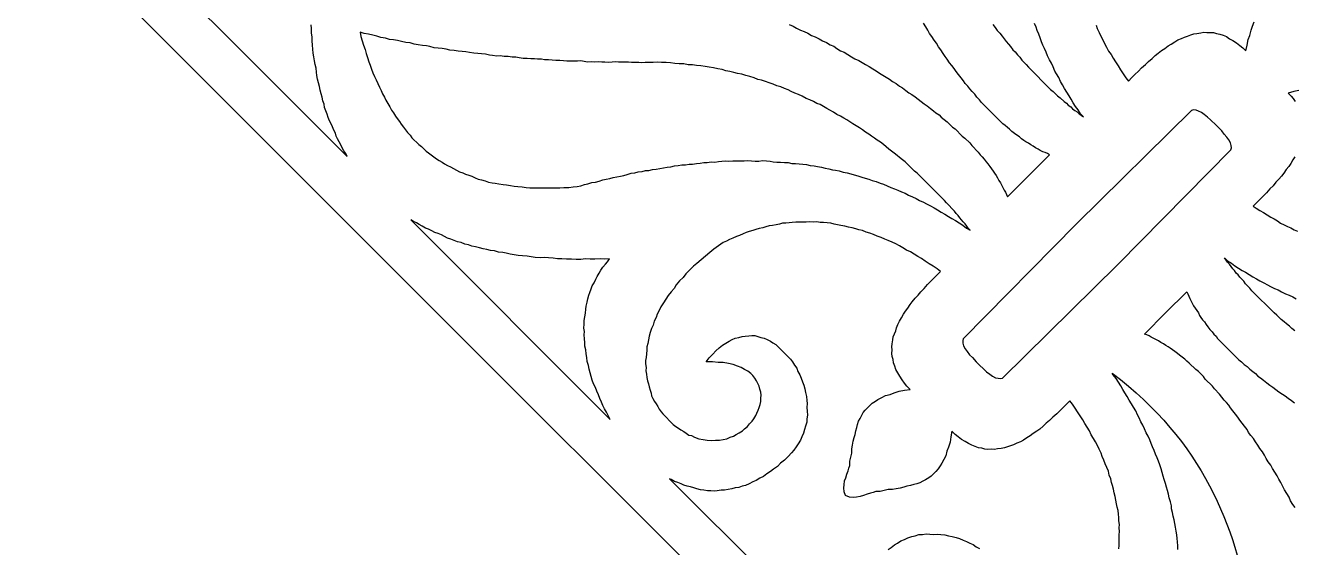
# Model space of a CAD drawing. Extents: x -535 to 535, y -535 to 535.
# Drawn here: x -304.7 to -170.2, y -386.1 to -330.7 of the extents above; entities that cross this region are included whole.
import ezdxf

# ---------------------------------------------------------------- set-up
doc = ezdxf.new("R2010")
doc.units = 0
doc.layers.add('LAYER_1', color=18, linetype='CONTINUOUS')
doc.layers.add('LAYER_2', color=150, linetype='CONTINUOUS')

msp = doc.modelspace()

# ---------------------------------------------------------------- linework, layer by layer
at = {"layer": 'LAYER_1'}
for points in [[(-299.52, -315.66), (-270.56, -344.63), (-270.72, -344.31), (-270.93, -344.03), (-271.09, -343.71), (-271.26, -343.39), (-271.43, -343.08), (-271.59, -342.76), (-271.73, -342.47), (-271.82, -342.15), (-271.99, -341.84), (-272.12, -341.48), (-272.28, -341.16), (-272.45, -340.84), (-272.58, -340.49), (-272.71, -340.13), (-272.84, -339.78), (-272.96, -339.42), (-273.02, -339.06), (-273.15, -338.71), (-273.21, -338.35), (-273.33, -337.99), (-273.43, -337.6), (-273.52, -337.21), (-273.61, -336.81), (-273.7, -336.42), (-273.79, -336.02), (-273.81, -335.7), (-273.86, -335.27), (-273.96, -334.88), (-274.05, -334.48), (-274.1, -334.05), (-274.19, -333.66), (-274.21, -333.26), (-274.26, -332.83), (-274.28, -332.36), (-274.3, -331.96), (-274.35, -331.53), (-274.36, -331.06), (-274.38, -330.67)], [(-223.75, -330.62), (-223.32, -330.82), (-222.97, -331.02), (-222.54, -331.22), (-222.15, -331.39), (-221.76, -331.55), (-221.38, -331.78), (-220.99, -331.95), (-220.56, -332.15), (-220.21, -332.35), (-219.78, -332.55), (-219.4, -332.78), (-219.01, -332.94), (-218.69, -333.18), (-218.31, -333.42), (-217.91, -333.58), (-217.53, -333.82), (-217.14, -334.05), (-216.79, -334.26), (-216.36, -334.45), (-216.01, -334.65), (-215.66, -334.86), (-215.27, -335.09), (-214.88, -335.33), (-214.53, -335.53), (-214.18, -335.8), (-213.83, -336), (-213.48, -336.2), (-213.12, -336.41), (-212.78, -336.68), (-212.42, -336.88), (-212.07, -337.15), (-211.72, -337.36), (-211.37, -337.63), (-211.06, -337.87), (-210.74, -338.04), (-210.39, -338.31), (-210.08, -338.55), (-209.76, -338.79), (-209.45, -339.03), (-209.13, -339.26), (-208.78, -339.54), (-208.47, -339.78), (-208.19, -339.98), (-207.87, -340.22), (-207.63, -340.46), (-207.32, -340.7), (-207, -340.94), (-206.45, -341.5), (-206.17, -341.7), (-205.41, -342.46), (-205.13, -342.67), (-204.61, -343.18), (-204.4, -343.46), (-203.71, -344.16), (-203.51, -344.44), (-203.3, -344.64), (-203.09, -344.92), (-202.89, -345.2), (-202.68, -345.41), (-202.48, -345.69), (-202.31, -345.94), (-202.14, -346.18), (-202, -346.39), (-201.83, -346.64), (-201.66, -346.88), (-201.53, -347.17), (-201.36, -347.41), (-201.23, -347.7), (-201.09, -347.91), (-200.96, -348.19), (-200.83, -348.4), (-200.73, -348.65), (-200.63, -348.9), (-198.4, -346.67), (-196.17, -344.44), (-196.38, -344.3), (-196.63, -344.2), (-196.88, -344.11), (-197.16, -343.97), (-197.37, -343.84), (-197.65, -343.71), (-197.9, -343.54), (-198.15, -343.37), (-198.39, -343.2), (-198.67, -343.07), (-198.89, -342.93), (-199.13, -342.76), (-199.34, -342.55), (-199.62, -342.35), (-199.86, -342.18), (-200.14, -341.97), (-200.39, -341.73), (-200.63, -341.56), (-200.87, -341.32), (-201.12, -341.15), (-203.37, -338.9), (-203.57, -338.62), (-203.85, -338.34), (-204.09, -338.03), (-204.37, -337.75), (-204.61, -337.44), (-204.81, -337.16), (-205.09, -336.88), (-205.29, -336.6), (-205.53, -336.29), (-205.8, -335.94), (-206.04, -335.62), (-206.28, -335.31), (-206.52, -334.99), (-206.76, -334.68), (-207, -334.29), (-207.2, -334.01), (-207.44, -333.7), (-207.67, -333.31), (-207.91, -332.99), (-208.15, -332.61), (-208.39, -332.29), (-208.62, -331.91), (-208.86, -331.59), (-209.06, -331.24), (-209.27, -330.89), (-209.5, -330.5)], [(-202.17, -330.64), (-201.93, -330.96), (-201.69, -331.27), (-201.42, -331.55), (-201.18, -331.86), (-200.97, -332.14), (-200.77, -332.42), (-200.49, -332.7), (-200.29, -332.98), (-200.05, -333.3), (-199.81, -333.54), (-199.57, -333.85), (-199.32, -334.1), (-199.09, -334.41), (-198.64, -334.86), (-198.4, -335.17), (-196.04, -337.53), (-195.76, -337.73), (-195.31, -338.18), (-195.03, -338.39), (-194.62, -338.8), (-194.37, -338.97), (-194.17, -339.18), (-193.92, -339.35), (-193.71, -339.56), (-193.47, -339.73), (-193.22, -339.9), (-193.01, -340.1), (-192.8, -340.24), (-192.56, -340.41), (-192.87, -340.1), (-193.14, -339.68), (-193.41, -339.33), (-193.65, -338.94), (-193.88, -338.55), (-194.09, -338.2), (-194.32, -337.81), (-194.56, -337.43), (-194.79, -337.04), (-194.99, -336.69), (-195.19, -336.26), (-195.43, -335.87), (-195.59, -335.56), (-195.79, -335.13), (-195.96, -334.74), (-196.16, -334.39), (-196.36, -333.96), (-196.52, -333.57), (-196.68, -333.18), (-196.88, -332.83), (-197.01, -332.47), (-197.14, -332.05), (-197.3, -331.66), (-197.46, -331.27), (-197.59, -330.91), (-197.76, -330.52)], [(-191.23, -330.71), (-191.11, -331.06), (-190.91, -331.49), (-190.74, -331.88), (-190.51, -332.26), (-190.35, -332.65), (-190.11, -333.04), (-189.91, -333.47), (-189.64, -333.81), (-189.4, -334.2), (-189.17, -334.59), (-188.9, -335.01), (-188.63, -335.43), (-188.36, -335.85), (-188.08, -336.28), (-187.81, -336.63), (-187.43, -336.25), (-187.13, -335.94), (-186.75, -335.57), (-186.41, -335.23), (-186, -334.88), (-185.66, -334.54), (-185.28, -334.24), (-184.98, -333.93), (-184.64, -333.67), (-184.31, -333.4), (-183.94, -333.16), (-183.6, -332.9), (-183.26, -332.7), (-182.89, -332.47), (-182.56, -332.27), (-182.19, -332.11), (-181.86, -331.99), (-181.53, -331.86), (-181.2, -331.74), (-180.87, -331.62), (-180.54, -331.57), (-180.14, -331.51), (-179.81, -331.46), (-179.49, -331.49), (-179.13, -331.47), (-178.8, -331.49), (-178.48, -331.59), (-178.12, -331.64), (-177.77, -331.77), (-177.41, -331.9), (-177.09, -332.14), (-176.74, -332.34), (-176.36, -332.58), (-176.01, -332.85), (-175.69, -333.09), (-175.35, -333.43), (-175.21, -332.81), (-175.11, -332.23), (-174.95, -331.79), (-174.81, -331.24), (-174.65, -330.8), (-174.49, -330.36)], [(-169.73, -337.61), (-170.29, -337.73), (-170.88, -337.9), (-170.57, -338.21), (-170.36, -338.49), (-170.12, -338.81)], [(-170.17, -344.66), (-170.37, -344.99), (-170.61, -345.35), (-170.82, -345.68), (-171.09, -346.01), (-171.33, -346.38), (-171.6, -346.71), (-171.87, -347.04), (-172.17, -347.35), (-172.48, -347.72), (-172.82, -348.06), (-173.17, -348.47), (-173.51, -348.81), (-173.89, -349.19), (-174.19, -349.49), (-174.57, -349.87), (-174.25, -350.11), (-173.87, -350.34), (-173.49, -350.57), (-173.1, -350.81), (-172.72, -351.04), (-172.36, -351.24), (-172.01, -351.44), (-171.69, -351.69), (-171.3, -351.85), (-170.95, -352.05), (-170.59, -352.19), (-170.23, -352.39), (-169.87, -352.52)], [(-188.8, -386.22), (-188.79, -385.85), (-188.77, -385.49), (-188.79, -385.1), (-188.78, -384.73), (-188.76, -384.37), (-188.78, -383.97), (-188.76, -383.61), (-188.82, -383.25), (-188.8, -382.89), (-188.86, -382.53), (-188.88, -382.14), (-189.01, -381.78), (-189.06, -381.42), (-189.12, -381.06), (-189.21, -380.67), (-189.3, -380.27), (-189.39, -379.88), (-189.48, -379.49), (-189.58, -379.17), (-189.67, -378.77), (-189.83, -378.38), (-189.92, -377.99), (-190.09, -377.6), (-190.25, -377.21), (-190.41, -376.82), (-190.58, -376.43), (-190.7, -376.07), (-190.9, -375.65), (-191.07, -375.26), (-191.3, -374.87), (-191.5, -374.52), (-191.74, -374.13), (-191.94, -373.71), (-192.17, -373.32), (-192.41, -372.93), (-192.64, -372.54), (-192.91, -372.12), (-193.18, -371.7), (-193.46, -371.28), (-193.73, -370.86), (-194, -370.51), (-194.38, -370.89), (-194.72, -371.23), (-195.06, -371.57), (-195.4, -371.91), (-195.81, -372.25), (-196.15, -372.59), (-196.53, -372.9), (-196.83, -373.2), (-197.2, -373.51), (-197.5, -373.74), (-197.88, -373.97), (-198.21, -374.24), (-198.55, -374.43), (-198.92, -374.67), (-199.25, -374.86), (-199.62, -375.02), (-199.99, -375.18), (-200.28, -375.27), (-200.61, -375.39), (-200.94, -375.51), (-201.27, -375.57), (-201.67, -375.62), (-202, -375.67), (-202.32, -375.65), (-202.68, -375.66), (-203.01, -375.64), (-203.33, -375.55), (-203.69, -375.49), (-204.04, -375.36), (-204.4, -375.23), (-204.75, -375.03), (-205.11, -374.83), (-205.49, -374.6), (-205.84, -374.32), (-206.16, -374.08), (-206.5, -373.74), (-206.6, -374.32), (-206.7, -374.9), (-206.87, -375.42), (-207.03, -375.86), (-207.16, -376.33), (-207.36, -376.74), (-207.56, -377.14), (-207.75, -377.41), (-207.95, -377.74), (-208.21, -378.01), (-208.47, -378.27), (-208.7, -378.5), (-208.96, -378.69), (-209.3, -378.88), (-209.59, -379.04), (-209.89, -379.2), (-210.22, -379.32), (-210.55, -379.37), (-210.88, -379.5), (-211.28, -379.55), (-211.61, -379.67), (-211.97, -379.76), (-212.41, -379.85), (-212.81, -379.91), (-213.25, -379.93), (-213.68, -380.02), (-214.12, -380.11), (-214.56, -380.13), (-214.85, -380.22), (-215.14, -380.3), (-215.47, -380.42), (-215.88, -380.55), (-216.21, -380.67), (-216.61, -380.73), (-216.93, -380.78), (-217.37, -380.72), (-217.76, -380.56), (-217.92, -380.17), (-217.97, -379.74), (-217.92, -379.41), (-217.87, -379.01), (-217.75, -378.68), (-217.62, -378.28), (-217.5, -377.95), (-217.41, -377.65), (-217.33, -377.36), (-217.31, -376.93), (-217.22, -376.49), (-217.12, -376.05), (-217.1, -375.62), (-217.05, -375.22), (-216.96, -374.78), (-216.87, -374.41), (-216.75, -374.08), (-216.69, -373.68), (-216.57, -373.35), (-216.52, -373.02), (-216.4, -372.69), (-216.24, -372.4), (-216.08, -372.1), (-215.89, -371.77), (-215.69, -371.5), (-215.47, -371.28), (-215.2, -371.01), (-214.94, -370.75), (-214.6, -370.55), (-214.34, -370.36), (-213.94, -370.16), (-213.53, -369.96), (-213.05, -369.83), (-212.61, -369.67), (-212.1, -369.5), (-211.52, -369.4), (-210.93, -369.31), (-211.28, -368.96), (-211.52, -368.65), (-211.79, -368.3), (-212.03, -367.91), (-212.23, -367.56), (-212.43, -367.2), (-212.56, -366.85), (-212.69, -366.49), (-212.74, -366.13), (-212.84, -365.81), (-212.86, -365.49), (-212.84, -365.13), (-212.87, -364.8), (-212.82, -364.47), (-212.76, -364.07), (-212.71, -363.75), (-212.59, -363.42), (-212.46, -363.09), (-212.38, -362.79), (-212.22, -362.42), (-212.06, -362.06), (-211.86, -361.72), (-211.63, -361.35), (-211.43, -361.02), (-211.17, -360.68), (-210.93, -360.31), (-210.7, -360.01), (-210.4, -359.63), (-210.09, -359.33), (-209.79, -358.95), (-209.45, -358.61), (-209.1, -358.2), (-208.76, -357.86), (-208.42, -357.52), (-208.08, -357.18), (-207.7, -356.8), (-208.05, -356.53), (-208.48, -356.26), (-208.9, -355.99), (-209.32, -355.72), (-209.74, -355.45), (-210.13, -355.21), (-210.51, -354.98), (-210.9, -354.74), (-211.33, -354.54), (-211.71, -354.31), (-212.07, -354.1), (-212.45, -353.87), (-212.84, -353.71), (-213.27, -353.51), (-213.62, -353.38), (-214.01, -353.22), (-214.41, -353.05), (-214.8, -352.89), (-215.19, -352.73), (-215.58, -352.63), (-215.97, -352.47), (-216.36, -352.38), (-216.68, -352.29), (-217.08, -352.19), (-217.47, -352.1), (-217.86, -352.01), (-218.26, -351.92), (-218.62, -351.87), (-218.98, -351.81), (-219.33, -351.68), (-219.73, -351.66), (-220.09, -351.61), (-220.45, -351.62), (-220.81, -351.56), (-221.17, -351.58), (-221.57, -351.56), (-221.93, -351.58), (-222.29, -351.59), (-222.69, -351.58), (-223.05, -351.59), (-223.41, -351.61), (-223.74, -351.66), (-224.1, -351.67), (-224.46, -351.69), (-224.76, -351.78), (-225.12, -351.86), (-225.52, -351.92), (-225.85, -351.97), (-226.22, -352.06), (-226.55, -352.18), (-226.91, -352.27), (-227.28, -352.36), (-227.61, -352.48), (-227.97, -352.57), (-228.3, -352.69), (-228.63, -352.82), (-229, -352.98), (-229.33, -353.1), (-229.7, -353.26), (-230.07, -353.42), (-230.37, -353.58), (-230.74, -353.74), (-231.22, -354.09), (-231.71, -354.43), (-232.16, -354.81), (-232.61, -355.2), (-233.06, -355.58), (-233.51, -355.96), (-233.88, -356.26), (-234.26, -356.64), (-234.68, -357.06), (-234.98, -357.43), (-235.36, -357.81), (-235.7, -358.22), (-235.94, -358.6), (-236.24, -358.97), (-236.55, -359.35), (-236.82, -359.76), (-237.05, -360.13), (-237.33, -360.54), (-237.52, -360.94), (-237.72, -361.35), (-237.85, -361.68), (-238.04, -362.09), (-238.17, -362.49), (-238.33, -362.86), (-238.46, -363.26), (-238.58, -363.67), (-238.64, -364.07), (-238.73, -364.43), (-238.82, -364.8), (-238.83, -365.16), (-238.85, -365.52), (-238.9, -365.92), (-238.95, -366.25), (-238.97, -366.61), (-238.91, -366.97), (-238.93, -367.33), (-238.87, -367.69), (-238.82, -368.05), (-238.76, -368.41), (-238.66, -368.73), (-238.57, -369.05), (-238.48, -369.37), (-238.38, -369.69), (-238.32, -369.98), (-238.19, -370.26), (-238.02, -370.58), (-237.85, -370.83), (-237.65, -371.11), (-237.52, -371.39), (-237.31, -371.67), (-237.14, -371.91), (-236.04, -373.02), (-235.76, -373.23), (-235.48, -373.43), (-235.23, -373.6), (-234.91, -373.77), (-234.67, -373.94), (-234.39, -374.14), (-234.1, -374.2), (-233.78, -374.37), (-233.32, -374.53), (-232.85, -374.62), (-232.42, -374.67), (-231.99, -374.72), (-231.56, -374.7), (-231.12, -374.68), (-230.72, -374.63), (-230.36, -374.54), (-229.99, -374.38), (-229.66, -374.26), (-229.36, -374.1), (-229.03, -373.9), (-228.69, -373.71), (-228.47, -373.48), (-228.17, -373.25), (-227.94, -372.95), (-227.67, -372.69), (-227.48, -372.43), (-227.28, -372.09), (-227.16, -371.83), (-227.04, -371.5), (-226.92, -371.24), (-226.8, -370.91), (-226.75, -370.59), (-226.73, -370.22), (-226.72, -369.93), (-226.74, -369.61), (-226.84, -369.29), (-226.93, -368.97), (-227.06, -368.68), (-227.19, -368.4), (-227.4, -368.12), (-227.6, -367.84), (-227.81, -367.63), (-228.12, -367.39), (-228.48, -367.19), (-228.83, -366.99), (-229.22, -366.83), (-229.68, -366.67), (-230.18, -366.55), (-230.72, -366.46), (-231.26, -366.45), (-231.87, -366.37), (-232.53, -366.4), (-232.22, -365.95), (-231.84, -365.57), (-231.5, -365.23), (-231.16, -364.89), (-230.82, -364.62), (-230.45, -364.39), (-230.11, -364.19), (-229.78, -364), (-229.45, -363.87), (-229.08, -363.79), (-228.72, -363.7), (-228.39, -363.65), (-228.03, -363.63), (-227.7, -363.58), (-227.38, -363.6), (-227.06, -363.7), (-226.74, -363.79), (-226.41, -363.88), (-226.06, -364.01), (-225.74, -364.18), (-225.46, -364.38), (-225.14, -364.55), (-223.59, -366.11), (-223.38, -366.39), (-223.18, -366.74), (-222.94, -367.06), (-222.81, -367.41), (-222.61, -367.76), (-222.48, -368.12), (-222.32, -368.51), (-222.19, -368.87), (-222.1, -369.26), (-222.01, -369.65), (-221.92, -370.05), (-221.86, -370.48), (-221.84, -370.8), (-221.86, -371.24), (-221.84, -371.63), (-221.82, -372.03), (-221.88, -372.43), (-221.89, -372.79), (-222.02, -373.19), (-222.11, -373.56), (-222.24, -373.96), (-222.4, -374.33), (-222.56, -374.7), (-222.79, -375.07), (-222.99, -375.41), (-223.25, -375.74), (-223.48, -376.04), (-223.86, -376.42), (-224.24, -376.8), (-224.65, -377.14), (-224.99, -377.48), (-225.4, -377.75), (-225.74, -378.02), (-226.11, -378.26), (-226.45, -378.52), (-226.86, -378.72), (-227.23, -378.96), (-227.6, -379.12), (-228, -379.32), (-228.37, -379.48), (-228.74, -379.56), (-229.07, -379.69), (-229.47, -379.74), (-229.83, -379.83), (-230.2, -379.92), (-230.6, -379.97), (-230.96, -379.99), (-231.36, -380.04), (-231.69, -380.09), (-232.05, -380.04), (-232.41, -380.05), (-232.77, -380), (-233.13, -379.94), (-233.52, -379.85), (-233.84, -379.75), (-234.2, -379.63), (-234.56, -379.57), (-234.91, -379.44), (-235.19, -379.31), (-235.55, -379.18), (-235.91, -379.05), (-236.26, -378.85), (-236.41, -378.77), (-226.19, -388.99)], [(-170.18, -363.09), (-170.49, -362.85), (-170.74, -362.61), (-171.05, -362.37), (-171.29, -362.13), (-171.61, -361.89), (-172.06, -361.44), (-172.37, -361.2), (-174.72, -358.85), (-174.93, -358.57), (-175.38, -358.12), (-175.58, -357.84), (-176, -357.42), (-176.17, -357.18), (-176.38, -356.97), (-176.55, -356.72), (-176.75, -356.52), (-176.92, -356.27), (-177.09, -356.02), (-177.3, -355.82), (-177.44, -355.61), (-177.61, -355.36), (-177.29, -355.67), (-176.87, -355.94), (-176.52, -356.22), (-176.14, -356.45), (-175.75, -356.69), (-175.4, -356.89), (-175.01, -357.12), (-174.62, -357.36), (-174.24, -357.6), (-173.88, -357.8), (-173.46, -358), (-173.07, -358.23), (-172.75, -358.4), (-172.33, -358.6), (-171.94, -358.76), (-171.59, -358.96), (-171.16, -359.16), (-170.77, -359.32), (-170.38, -359.49), (-170.03, -359.69)], [(-170.14, -381.81), (-170.38, -381.5), (-170.62, -381.11), (-170.78, -380.72), (-171.02, -380.33), (-171.25, -379.94), (-171.45, -379.59), (-171.65, -379.17), (-171.85, -378.81), (-172.05, -378.46), (-172.29, -378.07), (-172.52, -377.69), (-172.73, -377.33), (-173, -376.99), (-173.2, -376.63), (-173.4, -376.28), (-173.6, -375.93), (-173.88, -375.58), (-174.08, -375.23), (-174.35, -374.88), (-174.55, -374.52), (-174.83, -374.18), (-175.07, -373.86), (-175.23, -373.54), (-175.51, -373.19), (-175.74, -372.88), (-175.98, -372.56), (-176.22, -372.25), (-176.46, -371.93), (-176.74, -371.59), (-176.97, -371.27), (-177.18, -370.99), (-177.42, -370.68), (-177.66, -370.43), (-177.9, -370.12), (-178.14, -369.8), (-178.69, -369.25), (-178.9, -368.97), (-179.66, -368.21), (-179.86, -367.93), (-180.38, -367.41), (-180.66, -367.21), (-181.35, -366.51), (-181.63, -366.31), (-181.84, -366.1), (-182.12, -365.9), (-182.4, -365.69), (-182.61, -365.49), (-182.89, -365.28), (-183.13, -365.11), (-183.38, -364.94), (-183.59, -364.81), (-183.84, -364.64), (-184.08, -364.47), (-184.36, -364.33), (-184.61, -364.16), (-184.89, -364.03), (-185.1, -363.9), (-185.39, -363.77), (-185.6, -363.63), (-185.85, -363.53), (-186.1, -363.44), (-183.86, -361.2), (-181.63, -358.97), (-181.5, -359.18), (-181.4, -359.43), (-181.3, -359.68), (-181.17, -359.96), (-181.04, -360.17), (-180.9, -360.46), (-180.73, -360.7), (-180.56, -360.95), (-180.39, -361.19), (-180.26, -361.48), (-180.13, -361.69), (-179.96, -361.93), (-179.75, -362.14), (-179.55, -362.42), (-179.38, -362.67), (-179.17, -362.95), (-178.93, -363.19), (-178.76, -363.44), (-178.52, -363.68), (-178.35, -363.92), (-176.1, -366.17), (-175.82, -366.38), (-175.54, -366.65), (-175.23, -366.89), (-174.95, -367.17), (-174.63, -367.41), (-174.35, -367.61), (-174.08, -367.89), (-173.8, -368.09), (-173.48, -368.33), (-173.13, -368.61), (-172.82, -368.85), (-172.5, -369.08), (-172.19, -369.32), (-171.87, -369.56), (-171.49, -369.8), (-171.21, -370), (-170.89, -370.24), (-170.51, -370.48), (-170.19, -370.72)], [(-182.55, -386.26), (-182.57, -385.87), (-182.59, -385.47), (-182.65, -385.11), (-182.67, -384.71), (-182.76, -384.32), (-182.81, -383.89), (-182.87, -383.53), (-182.96, -383.14), (-183.05, -382.74), (-183.14, -382.35), (-183.23, -381.96), (-183.25, -381.63), (-183.34, -381.24), (-183.47, -380.81), (-183.56, -380.42), (-183.65, -380.02), (-183.78, -379.67), (-183.87, -379.27), (-184, -378.85), (-184.13, -378.49), (-184.22, -378.1), (-184.34, -377.74), (-184.47, -377.31), (-184.63, -376.92), (-184.76, -376.57), (-184.93, -376.18), (-185.09, -375.79), (-185.25, -375.4), (-185.38, -375.04), (-185.55, -374.65), (-185.71, -374.26), (-185.91, -373.91), (-186.11, -373.48), (-186.27, -373.09), (-186.47, -372.74), (-186.67, -372.32), (-186.84, -372), (-187.03, -371.57), (-187.27, -371.19), (-187.47, -370.83), (-187.71, -370.45), (-187.94, -370.06), (-188.18, -369.67), (-188.38, -369.32), (-188.62, -368.93), (-188.85, -368.55), (-189.09, -368.16), (-189.4, -367.77), (-189.51, -367.58), (-188.63, -368.27), (-187.79, -368.96), (-186.97, -369.67), (-186.2, -370.38), (-185.45, -371.11), (-184.74, -371.84), (-184.05, -372.58), (-183.4, -373.33), (-182.78, -374.08), (-182.19, -374.84), (-181.62, -375.61), (-181.09, -376.38), (-180.58, -377.16), (-180.09, -377.95), (-179.63, -378.74), (-179.2, -379.54), (-178.79, -380.34), (-178.4, -381.14), (-178.04, -381.95), (-177.69, -382.76), (-177.37, -383.58), (-177.07, -384.4), (-176.79, -385.22), (-176.52, -386.04), (-176.28, -386.87)], [(-213.24, -386.29), (-212.94, -386.06), (-212.6, -385.79), (-212.27, -385.59), (-211.9, -385.36), (-211.53, -385.2), (-211.16, -385.04), (-210.76, -384.91), (-210.39, -384.82), (-209.99, -384.7), (-209.63, -384.68), (-209.23, -384.63), (-208.83, -384.65), (-208.43, -384.67), (-208, -384.65), (-207.67, -384.67), (-207.24, -384.72), (-206.85, -384.81), (-206.46, -384.9), (-206.06, -384.99), (-205.71, -385.12), (-205.32, -385.29), (-204.96, -385.41), (-204.61, -385.62), (-204.25, -385.74), (-203.94, -385.98), (-203.59, -386.18)]]:
    msp.add_lwpolyline(points, dxfattribs=at)
for points in [[(-262.7, -343.56), (-262.22, -344.04), (-261.94, -344.25), (-261.66, -344.45), (-261.38, -344.65), (-261.1, -344.86), (-260.82, -345.06), (-260.5, -345.23), (-260.25, -345.4), (-259.94, -345.57), (-259.62, -345.73), (-259.3, -345.9), (-258.98, -346.07), (-258.66, -346.23), (-258.31, -346.36), (-258.03, -346.49), (-257.7, -346.59), (-257.35, -346.72), (-257.03, -346.88), (-256.68, -347.01), (-256.35, -347.11), (-255.96, -347.2), (-255.61, -347.33), (-255.21, -347.42), (-254.89, -347.44), (-254.49, -347.53), (-254.06, -347.58), (-253.7, -347.64), (-253.27, -347.69), (-252.88, -347.78), (-252.48, -347.8), (-252.05, -347.85), (-251.62, -347.91), (-251.22, -347.93), (-250.83, -347.94), (-250.36, -347.96), (-249.92, -347.94), (-249.45, -347.96), (-249.02, -347.94), (-248.55, -347.95), (-248.04, -347.93), (-247.61, -347.91), (-247.1, -347.89), (-246.63, -347.83), (-246.19, -347.81), (-245.83, -347.72), (-245.43, -347.6), (-245.06, -347.51), (-244.66, -347.38), (-244.26, -347.33), (-243.89, -347.24), (-243.49, -347.11), (-243.12, -347.02), (-242.76, -346.94), (-242.39, -346.85), (-241.99, -346.79), (-241.63, -346.71), (-241.26, -346.62), (-240.9, -346.53), (-240.49, -346.4), (-240.09, -346.35), (-239.73, -346.26), (-239.33, -346.21), (-238.96, -346.12), (-238.6, -346.1), (-238.24, -346.01), (-237.84, -345.96), (-237.44, -345.91), (-237.07, -345.82), (-236.67, -345.76), (-236.27, -345.71), (-235.9, -345.62), (-235.51, -345.57), (-235.11, -345.51), (-234.74, -345.5), (-234.34, -345.44), (-233.98, -345.43), (-233.58, -345.37), (-233.18, -345.32), (-232.78, -345.27), (-232.42, -345.25), (-232.02, -345.2), (-231.62, -345.21), (-231.22, -345.16), (-230.89, -345.11), (-230.46, -345.09), (-230.14, -345.11), (-229.7, -345.09), (-229.34, -345.08), (-228.94, -345.09), (-228.51, -345.08), (-228.15, -345.06), (-227.75, -345.08), (-227.35, -345.1), (-226.96, -345.12), (-226.56, -345.06), (-226.16, -345.08), (-225.76, -345.1), (-225.44, -345.19), (-225.04, -345.21), (-224.65, -345.23), (-224.25, -345.25), (-223.85, -345.27), (-223.46, -345.36), (-223.06, -345.38), (-222.67, -345.39), (-222.31, -345.45), (-221.91, -345.47), (-221.52, -345.56), (-221.09, -345.61), (-220.73, -345.67), (-220.33, -345.76), (-219.94, -345.85), (-219.55, -345.94), (-219.15, -346.03), (-218.83, -346.06), (-218.44, -346.15), (-218.01, -346.27), (-217.61, -346.36), (-217.22, -346.45), (-216.87, -346.58), (-216.47, -346.67), (-216.04, -346.8), (-215.69, -346.93), (-215.29, -347.02), (-214.94, -347.15), (-214.51, -347.27), (-214.12, -347.44), (-213.76, -347.57), (-213.37, -347.73), (-212.98, -347.89), (-212.59, -348.06), (-212.24, -348.19), (-211.85, -348.35), (-211.46, -348.51), (-211.1, -348.71), (-210.68, -348.91), (-210.29, -349.07), (-209.94, -349.28), (-209.51, -349.47), (-209.19, -349.64), (-208.77, -349.84), (-208.38, -350.07), (-208.03, -350.28), (-207.64, -350.51), (-207.26, -350.75), (-206.87, -350.98), (-206.52, -351.18), (-206.13, -351.42), (-205.74, -351.66), (-205.35, -351.89), (-204.97, -352.2), (-204.58, -352.44), (-204.79, -352.23), (-204.93, -352.02), (-205.1, -351.77), (-205.3, -351.56), (-205.47, -351.32), (-205.68, -351.11), (-205.85, -350.87), (-206.06, -350.66), (-206.23, -350.41), (-207.09, -349.55), (-207.3, -349.27), (-210.17, -346.39), (-210.45, -346.19), (-211.45, -345.19), (-211.73, -344.98), (-212.05, -344.74), (-212.29, -344.5), (-212.61, -344.26), (-212.89, -344.06), (-213.17, -343.85), (-213.48, -343.61), (-213.76, -343.34), (-214.07, -343.1), (-214.42, -342.9), (-214.7, -342.69), (-215.02, -342.45), (-215.3, -342.25), (-215.65, -342.05), (-215.97, -341.81), (-216.28, -341.57), (-216.63, -341.37), (-216.99, -341.17), (-217.3, -340.93), (-217.65, -340.73), (-217.97, -340.56), (-218.32, -340.36), (-218.68, -340.16), (-219.06, -339.92), (-219.42, -339.72), (-219.77, -339.52), (-220.12, -339.32), (-220.47, -339.12), (-220.83, -338.99), (-221.18, -338.79), (-221.57, -338.62), (-221.96, -338.46), (-222.35, -338.22), (-222.74, -338.06), (-223.13, -337.9), (-223.52, -337.73), (-223.84, -337.57), (-224.23, -337.4), (-224.62, -337.24), (-225.05, -337.12), (-225.44, -336.95), (-225.87, -336.83), (-226.26, -336.66), (-226.68, -336.54), (-227.08, -336.45), (-227.47, -336.28), (-227.9, -336.16), (-228.32, -336.03), (-228.75, -335.91), (-229.22, -335.82), (-229.61, -335.73), (-230.04, -335.6), (-230.47, -335.55), (-230.86, -335.39), (-231.29, -335.33), (-231.76, -335.24), (-232.22, -335.16), (-232.66, -335.1), (-233.12, -335.02), (-233.55, -334.96), (-233.98, -334.91), (-234.45, -334.89), (-234.92, -334.81), (-235.39, -334.79), (-235.86, -334.78), (-236.32, -334.69), (-236.79, -334.67), (-237.26, -334.66), (-237.73, -334.64), (-238.17, -334.66), (-238.63, -334.65), (-239, -334.66), (-239.36, -334.68), (-239.68, -334.66), (-240.05, -334.67), (-240.44, -334.65), (-240.77, -334.63), (-241.09, -334.61), (-241.45, -334.63), (-241.82, -334.64), (-242.17, -334.59), (-242.5, -334.64), (-242.86, -334.65), (-243.26, -334.63), (-243.58, -334.61), (-243.98, -334.59), (-244.34, -334.61), (-244.74, -334.59), (-245.1, -334.61), (-245.46, -334.55), (-245.82, -334.5), (-246.18, -334.51), (-246.54, -334.53), (-246.94, -334.51), (-247.3, -334.52), (-247.66, -334.47), (-248.06, -334.45), (-248.46, -334.43), (-248.85, -334.41), (-249.25, -334.39), (-249.65, -334.38), (-250, -334.32), (-250.4, -334.3), (-250.73, -334.28), (-251.12, -334.26), (-251.52, -334.24), (-251.92, -334.22), (-252.35, -334.17), (-252.71, -334.11), (-253.1, -334.1), (-253.53, -334.04), (-253.93, -334.02), (-254.36, -333.97), (-254.72, -333.99), (-255.16, -333.93), (-255.51, -333.88), (-255.91, -333.79), (-256.34, -333.73), (-256.74, -333.71), (-257.17, -333.66), (-257.6, -333.61), (-257.99, -333.52), (-258.39, -333.5), (-258.82, -333.45), (-259.25, -333.39), (-259.68, -333.34), (-260.08, -333.25), (-260.51, -333.19), (-260.94, -333.14), (-261.37, -333.09), (-261.8, -332.96), (-262.16, -332.91), (-262.59, -332.85), (-263.06, -332.77), (-263.49, -332.71), (-263.91, -332.59), (-264.35, -332.53), (-264.81, -332.45), (-265.24, -332.32), (-265.67, -332.27), (-266.1, -332.21), (-266.53, -332.09), (-267, -332), (-267.42, -331.88), (-267.85, -331.75), (-268.32, -331.66), (-268.78, -331.57), (-269.21, -331.45), (-269.13, -331.91), (-268.97, -332.38), (-268.84, -332.81), (-268.68, -333.27), (-268.55, -333.7), (-268.43, -334.12), (-268.27, -334.59), (-268.14, -334.94), (-268.01, -335.37), (-267.85, -335.76), (-267.69, -336.15), (-267.49, -336.5), (-267.32, -336.89), (-267.16, -337.28), (-266.96, -337.64), (-266.83, -337.99), (-266.63, -338.35), (-266.46, -338.66), (-266.26, -339.02), (-266.06, -339.37), (-265.86, -339.72), (-265.65, -340), (-265.45, -340.35), (-265.28, -340.6), (-265.04, -340.91), (-264.84, -341.19), (-264.6, -341.51), (-264.4, -341.79), (-264.19, -342.07), (-263.91, -342.35), (-263.71, -342.63), (-262.98, -343.35)], [(-203.76, -366.57), (-203.59, -366.74), (-203.14, -367.12), (-202.83, -367.43), (-202.48, -367.7), (-202.2, -367.91), (-201.88, -368.07), (-201.59, -368.13), (-201.34, -368.16), (-201.16, -368.11), (-188.99, -356.15), (-188.88, -356.04), (-176.95, -343.91), (-176.87, -343.69), (-176.9, -343.44), (-176.99, -343.19), (-177.16, -342.87), (-177.36, -342.59), (-177.64, -342.24), (-177.91, -341.89), (-178.5, -341.3), (-179.09, -340.72), (-179.44, -340.44), (-179.79, -340.17), (-180.07, -339.96), (-180.39, -339.8), (-180.64, -339.7), (-180.89, -339.67), (-181.11, -339.76), (-193.24, -351.68), (-193.35, -351.79), (-205.31, -363.96), (-205.36, -364.14), (-205.33, -364.4), (-205.27, -364.68), (-205.1, -365), (-204.9, -365.28), (-204.63, -365.63), (-204.32, -365.94), (-203.94, -366.39)], [(-242.9, -372.13), (-243.1, -371.71), (-243.3, -371.36), (-243.5, -371), (-243.63, -370.65), (-243.79, -370.26), (-243.96, -369.87), (-244.12, -369.48), (-244.28, -369.09), (-244.48, -368.73), (-244.61, -368.31), (-244.74, -367.95), (-244.83, -367.56), (-244.92, -367.16), (-245.01, -366.77), (-245.14, -366.34), (-245.19, -365.91), (-245.25, -365.55), (-245.3, -365.12), (-245.39, -364.73), (-245.41, -364.33), (-245.43, -363.93), (-245.45, -363.54), (-245.43, -363.17), (-245.49, -362.82), (-245.47, -362.38), (-245.45, -362.02), (-245.4, -361.62), (-245.34, -361.22), (-245.29, -360.82), (-245.24, -360.49), (-245.15, -360.05), (-245.06, -359.69), (-244.97, -359.32), (-244.88, -359.03), (-244.72, -358.66), (-244.6, -358.33), (-244.4, -358), (-244.24, -357.63), (-244.09, -357.33), (-243.89, -357), (-243.7, -356.66), (-243.47, -356.36), (-243.2, -356.03), (-243, -355.77), (-242.77, -355.47), (-243.28, -355.49), (-243.75, -355.47), (-244.33, -355.5), (-244.84, -355.52), (-245.34, -355.47), (-245.81, -355.53), (-246.32, -355.55), (-246.82, -355.5), (-247.33, -355.52), (-247.83, -355.47), (-248.3, -355.46), (-248.74, -355.41), (-249.24, -355.36), (-249.71, -355.34), (-250.14, -355.36), (-250.65, -355.31), (-251.08, -355.26), (-251.51, -355.2), (-252.01, -355.15), (-252.44, -355.1), (-252.88, -355.05), (-253.31, -354.99), (-253.74, -354.87), (-254.09, -354.81), (-254.53, -354.76), (-254.95, -354.63), (-255.38, -354.58), (-255.78, -354.49), (-256.17, -354.4), (-256.57, -354.31), (-256.99, -354.18), (-257.35, -354.13), (-257.71, -354), (-258.1, -353.91), (-258.49, -353.74), (-258.89, -353.65), (-259.24, -353.52), (-259.6, -353.39), (-259.95, -353.26), (-260.27, -353.1), (-260.59, -352.93), (-260.94, -352.8), (-261.3, -352.67), (-261.62, -352.51), (-261.94, -352.34), (-262.29, -352.21), (-262.64, -352.01), (-262.96, -351.84), (-263.24, -351.64), (-263.53, -351.51), (-263.84, -351.34), (-242.7, -372.48)]]:
    msp.add_lwpolyline(points, close=True, dxfattribs=at)
at = {"layer": 'LAYER_2'}
msp.add_lwpolyline([(182.25, -440), (440, -182.25), (440, 182.25), (182.25, 440), (-182.25, 440), (-440, 182.25), (-440, -182.25), (-182.25, -440)], close=True, dxfattribs=at)

doc.saveas('drawing.dxf')
